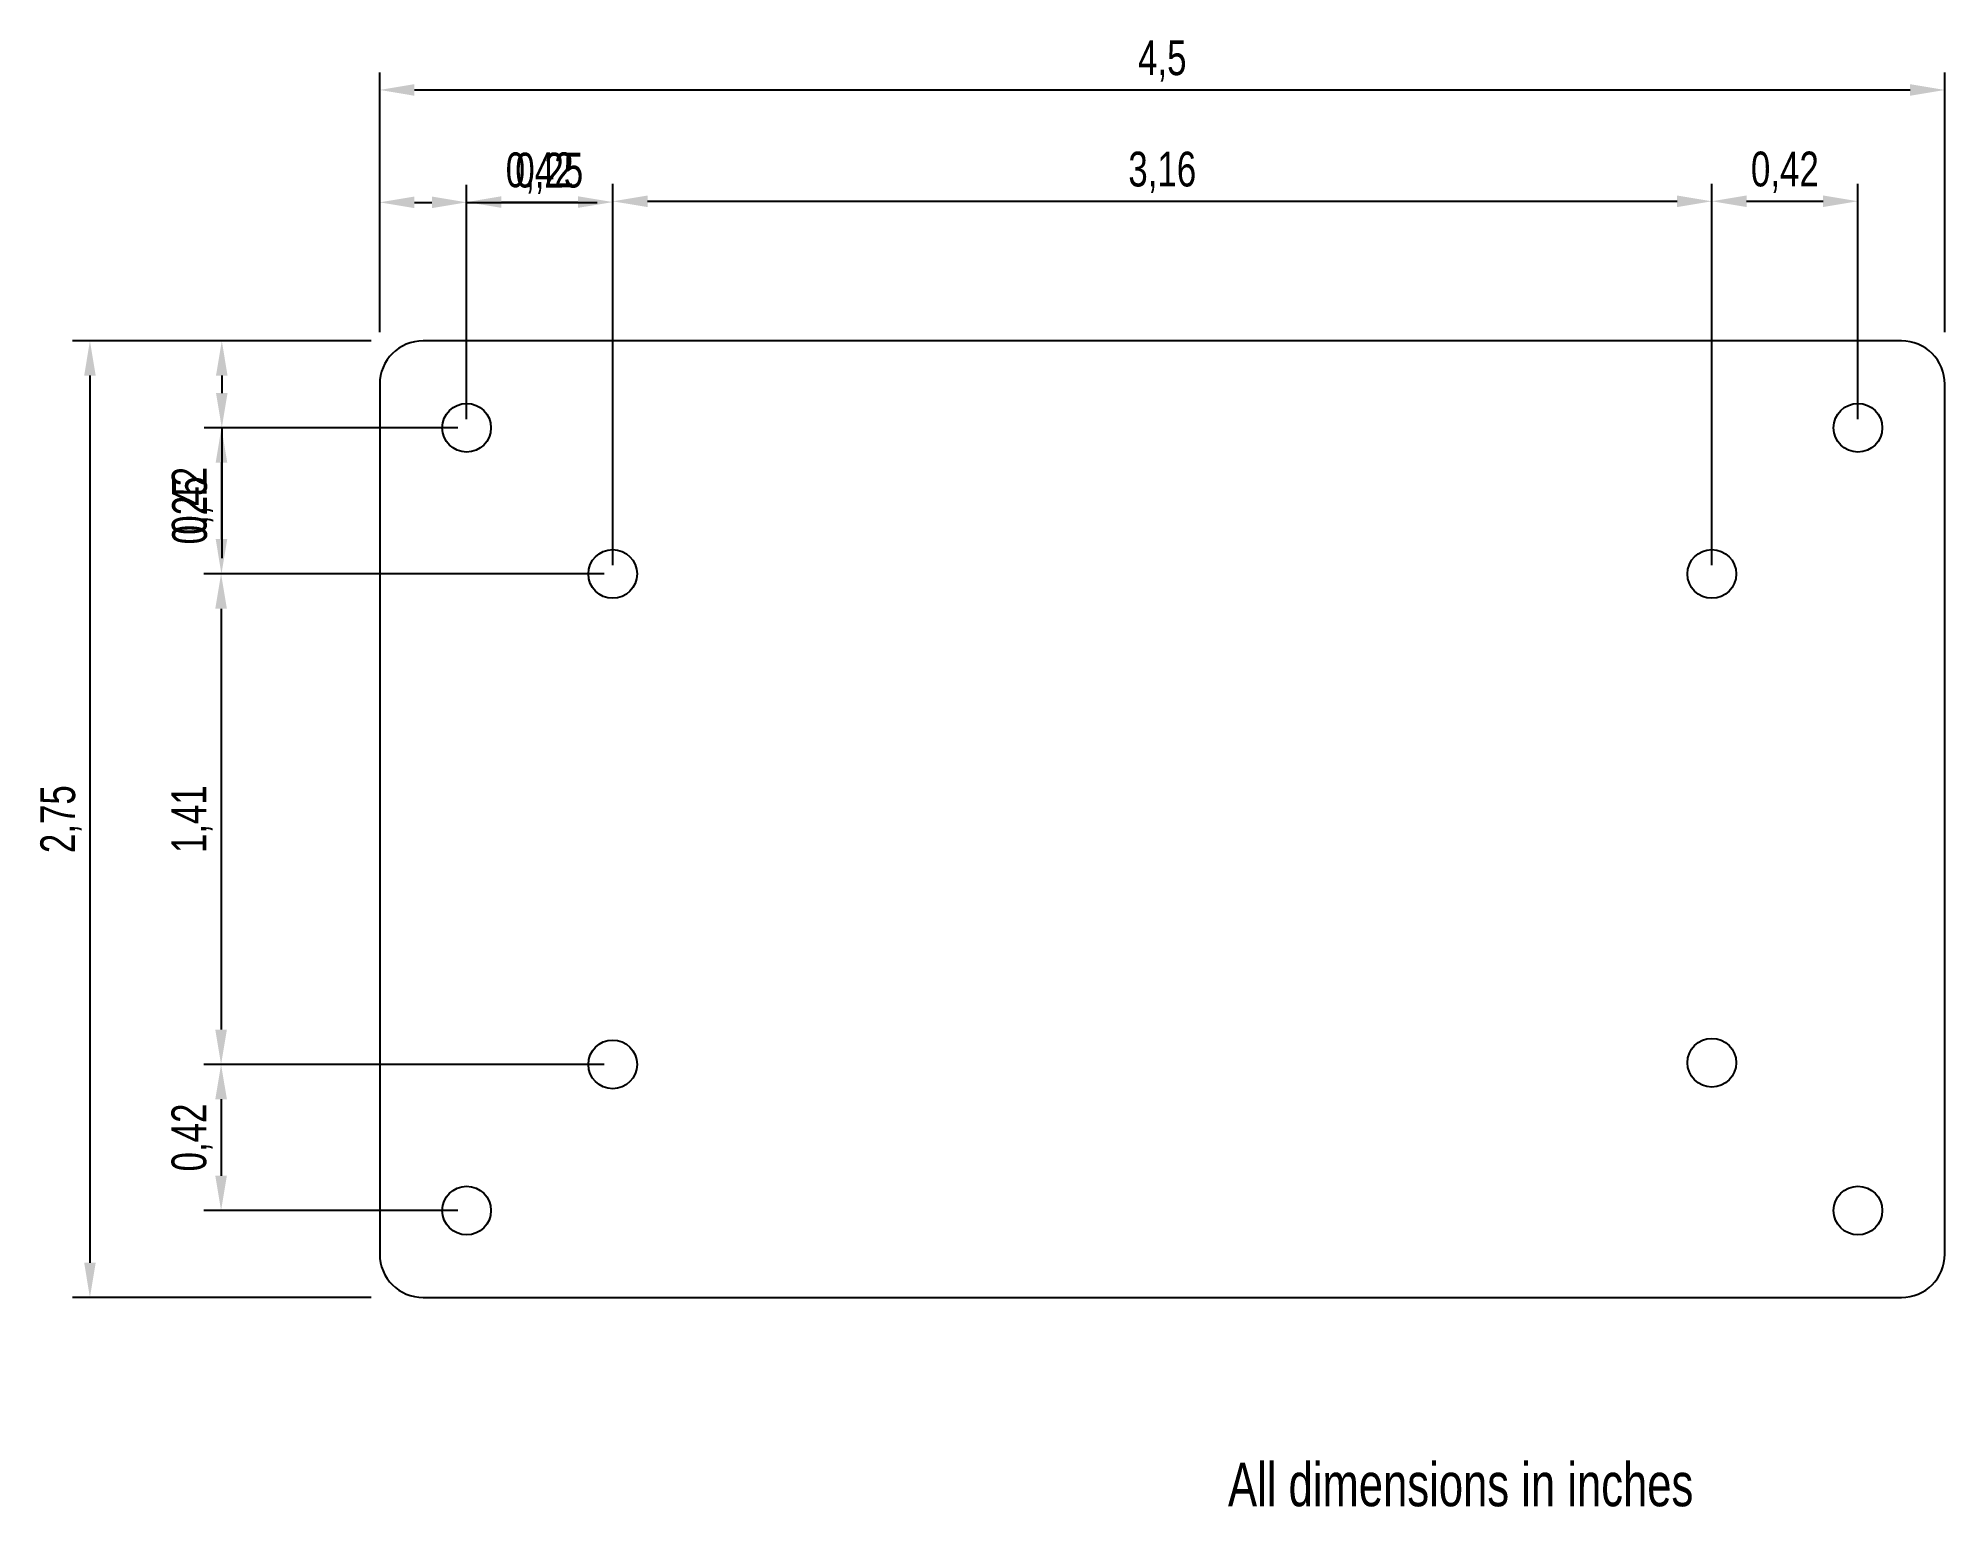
# Model space of a CAD drawing. Header units: inches. Extents: x -0.98 to 4.5, y -0.6 to 3.62.
import ezdxf

# ---------------------------------------------------------------- set-up
doc = ezdxf.new("R2010")
doc.units = ezdxf.units.IN
doc.header["$MEASUREMENT"] = 0
doc.layers.get('Defpoints').update_dxf_attribs({"linetype": 'CONTINUOUS'})
doc.layers.add('Dimensions', color=5, linetype='CONTINUOUS', lineweight=0)
doc.layers.add('Drill_Holes', color=70, linetype='CONTINUOUS')
doc.layers.add('Outside', color=70, linetype='CONTINUOUS')
doc.styles.get("Standard").update_dxf_attribs({"font": 'txt', "width": 0.75})
doc.dimstyles.get("Standard").update_dxf_attribs({"dimtxt": 0.1, "dimasz": 0.1, "dimexe": 0.05, "dimexo": 0.025, "dimgap": 0.025, "dimtad": 1, "dimtxsty": 'Standard', "dimcen": 2.5, "dimadec": 0, "dimazin": 0, "dimtfac": 1, "dimtmove": 0, "dimatfit": 3, "dimfxl": 1, "dimarcsym": 0})

# ---------------------------------------------------------------- blocks, each defined once
blk = doc.blocks.new('*D1')
at = {"layer": 'Defpoints', "color": 0}
for p in [(4.5, 3.4711), (0, 2.75), (4.5, 2.75)]:
    blk.add_point(p, dxfattribs=at)
at = {"layer": 'Dimensions', "color": 0, "lineweight": -2}
for p, q in [((0, 2.775), (0, 3.5211)), ((4.5, 2.775), (4.5, 3.5211)), ((0.1, 3.4711), (4.4, 3.4711))]:
    blk.add_line(p, q, dxfattribs=at)
at = {"layer": 'Dimensions', "color": 0}
for points in [[(0.1, 3.4878), (0.1, 3.4544), (0, 3.4711)], [(4.4, 3.4544), (4.4, 3.4878), (4.5, 3.4711)]]:
    blk.add_solid(points, dxfattribs=at)
at = {"layer": 'Dimensions', "color": 0, "linetype": 'ByBlock', "insert": (2.25, 3.5544), "char_height": 0.1, "attachment_point": 5}
blk.add_mtext('4,5', dxfattribs=at)
blk = doc.blocks.new('*D2')
at = {"layer": 'Defpoints', "color": 0}
for p in [(0.25, 3.1481), (0, 2.775), (0.25, 2.5)]:
    blk.add_point(p, dxfattribs=at)
at = {"layer": 'Dimensions', "color": 0, "lineweight": -2}
for p, q in [((0, 2.8), (0, 3.1981)), ((0.25, 2.525), (0.25, 3.1981)), ((0.1, 3.1481), (0.15, 3.1481)), ((0.25, 3.1481), (0.625, 3.1481))]:
    blk.add_line(p, q, dxfattribs=at)
at = {"layer": 'Dimensions', "color": 0}
for points in [[(0.1, 3.1647), (0.1, 3.1314), (0, 3.1481)], [(0.15, 3.1314), (0.15, 3.1647), (0.25, 3.1481)]]:
    blk.add_solid(points, dxfattribs=at)
at = {"layer": 'Dimensions', "color": 0, "linetype": 'ByBlock', "insert": (0.4875, 3.2314), "char_height": 0.1, "attachment_point": 5}
blk.add_mtext('0,25', dxfattribs=at)
blk = doc.blocks.new('*D3')
at = {"layer": 'Defpoints', "color": 0}
for p in [(3.83, 3.151), (0.67, 2.08), (3.83, 2.08)]:
    blk.add_point(p, dxfattribs=at)
at = {"layer": 'Dimensions', "color": 0, "lineweight": -2}
for p, q in [((0.67, 2.105), (0.67, 3.201)), ((3.83, 2.105), (3.83, 3.201)), ((0.77, 3.151), (3.73, 3.151))]:
    blk.add_line(p, q, dxfattribs=at)
at = {"layer": 'Dimensions', "color": 0}
for points in [[(0.77, 3.1677), (0.77, 3.1344), (0.67, 3.151)], [(3.73, 3.1344), (3.73, 3.1677), (3.83, 3.151)]]:
    blk.add_solid(points, dxfattribs=at)
at = {"layer": 'Dimensions', "color": 0, "linetype": 'ByBlock', "insert": (2.25, 3.2344), "char_height": 0.1, "attachment_point": 5}
blk.add_mtext('3,16', dxfattribs=at)
blk = doc.blocks.new('*D4')
at = {"layer": 'Defpoints', "color": 0}
for p in [(0.67, 3.1488), (0.25, 2.5), (0.67, 2.08)]:
    blk.add_point(p, dxfattribs=at)
at = {"layer": 'Dimensions', "color": 0, "lineweight": -2}
for p, q in [((0.25, 2.525), (0.25, 3.1988)), ((0.67, 2.105), (0.67, 3.1988)), ((0.35, 3.1488), (0.57, 3.1488))]:
    blk.add_line(p, q, dxfattribs=at)
at = {"layer": 'Dimensions', "color": 0}
for points in [[(0.35, 3.1655), (0.35, 3.1322), (0.25, 3.1488)], [(0.57, 3.1322), (0.57, 3.1655), (0.67, 3.1488)]]:
    blk.add_solid(points, dxfattribs=at)
at = {"layer": 'Dimensions', "color": 0, "linetype": 'ByBlock', "insert": (0.46, 3.2322), "char_height": 0.1, "attachment_point": 5}
blk.add_mtext('0,42', dxfattribs=at)
blk = doc.blocks.new('*D5')
at = {"layer": 'Defpoints', "color": 0}
for p in [(4.25, 3.1512), (4.25, 2.5), (3.83, 2.08)]:
    blk.add_point(p, dxfattribs=at)
at = {"layer": 'Dimensions', "color": 0, "lineweight": -2}
for p, q in [((3.83, 2.105), (3.83, 3.2012)), ((4.25, 2.525), (4.25, 3.2012)), ((3.93, 3.1512), (4.15, 3.1512))]:
    blk.add_line(p, q, dxfattribs=at)
at = {"layer": 'Dimensions', "color": 0}
for points in [[(3.93, 3.1679), (3.93, 3.1346), (3.83, 3.1512)], [(4.15, 3.1346), (4.15, 3.1679), (4.25, 3.1512)]]:
    blk.add_solid(points, dxfattribs=at)
at = {"layer": 'Dimensions', "color": 0, "linetype": 'ByBlock', "insert": (4.04, 3.2346), "char_height": 0.1, "attachment_point": 5}
blk.add_mtext('0,42', dxfattribs=at)
blk = doc.blocks.new('*D6')
at = {"layer": 'Defpoints', "color": 0}
for p in [(0, 2.75), (-0.8331, 0), (0, 0)]:
    blk.add_point(p, dxfattribs=at)
at = {"layer": 'Dimensions', "color": 0, "lineweight": -2}
for p, q in [((-0.025, 2.75), (-0.8831, 2.75)), ((-0.8331, 2.65), (-0.8331, 0.1)), ((-0.025, 0), (-0.8831, 0))]:
    blk.add_line(p, q, dxfattribs=at)
at = {"layer": 'Dimensions', "color": 0}
for points in [[(-0.8164, 2.65), (-0.8497, 2.65), (-0.8331, 2.75)], [(-0.8497, 0.1), (-0.8164, 0.1), (-0.8331, 0)]]:
    blk.add_solid(points, dxfattribs=at)
at = {"layer": 'Dimensions', "color": 0, "linetype": 'ByBlock', "insert": (-0.9164, 1.375), "char_height": 0.1, "attachment_point": 5, "rotation": 90}
blk.add_mtext('2,75', dxfattribs=at)
blk = doc.blocks.new('*D7')
at = {"layer": 'Defpoints', "color": 0}
for p in [(0, 2.75), (-0.454, 2.5), (0.25, 2.5)]:
    blk.add_point(p, dxfattribs=at)
at = {"layer": 'Dimensions', "color": 0, "lineweight": -2}
for p, q in [((-0.025, 2.75), (-0.504, 2.75)), ((-0.454, 2.65), (-0.454, 2.6)), ((0.225, 2.5), (-0.504, 2.5)), ((-0.454, 2.5), (-0.454, 2.125))]:
    blk.add_line(p, q, dxfattribs=at)
at = {"layer": 'Dimensions', "color": 0}
for points in [[(-0.4374, 2.65), (-0.4707, 2.65), (-0.454, 2.75)], [(-0.4707, 2.6), (-0.4374, 2.6), (-0.454, 2.5)]]:
    blk.add_solid(points, dxfattribs=at)
at = {"layer": 'Dimensions', "color": 0, "linetype": 'ByBlock', "insert": (-0.5374, 2.2625), "char_height": 0.1, "attachment_point": 5, "rotation": 90}
blk.add_mtext('0,25', dxfattribs=at)
blk = doc.blocks.new('*D8')
at = {"layer": 'Defpoints', "color": 0}
for p in [(0.25, 2.5), (-0.455, 2.08), (0.67, 2.08)]:
    blk.add_point(p, dxfattribs=at)
at = {"layer": 'Dimensions', "color": 0, "lineweight": -2}
for p, q in [((0.225, 2.5), (-0.505, 2.5)), ((-0.455, 2.4), (-0.455, 2.18)), ((0.645, 2.08), (-0.505, 2.08))]:
    blk.add_line(p, q, dxfattribs=at)
at = {"layer": 'Dimensions', "color": 0}
for points in [[(-0.4383, 2.4), (-0.4716, 2.4), (-0.455, 2.5)], [(-0.4716, 2.18), (-0.4383, 2.18), (-0.455, 2.08)]]:
    blk.add_solid(points, dxfattribs=at)
at = {"layer": 'Dimensions', "color": 0, "linetype": 'ByBlock', "insert": (-0.5383, 2.29), "char_height": 0.1, "attachment_point": 5, "rotation": 90}
blk.add_mtext('0,42', dxfattribs=at)
blk = doc.blocks.new('*D9')
at = {"layer": 'Defpoints', "color": 0}
for p in [(0.67, 2.08), (-0.456, 0.67), (0.67, 0.67)]:
    blk.add_point(p, dxfattribs=at)
at = {"layer": 'Dimensions', "color": 0, "lineweight": -2}
for p, q in [((0.645, 2.08), (-0.506, 2.08)), ((-0.456, 1.98), (-0.456, 0.77)), ((0.645, 0.67), (-0.506, 0.67))]:
    blk.add_line(p, q, dxfattribs=at)
at = {"layer": 'Dimensions', "color": 0}
for points in [[(-0.4393, 1.98), (-0.4727, 1.98), (-0.456, 2.08)], [(-0.4727, 0.77), (-0.4393, 0.77), (-0.456, 0.67)]]:
    blk.add_solid(points, dxfattribs=at)
at = {"layer": 'Dimensions', "color": 0, "linetype": 'ByBlock', "insert": (-0.5393, 1.375), "char_height": 0.1, "attachment_point": 5, "rotation": 90}
blk.add_mtext('1,41', dxfattribs=at)
blk = doc.blocks.new('*D10')
at = {"layer": 'Defpoints', "color": 0}
for p in [(0.67, 0.67), (-0.456, 0.25), (0.25, 0.25)]:
    blk.add_point(p, dxfattribs=at)
at = {"layer": 'Dimensions', "color": 0, "lineweight": -2}
for p, q in [((0.645, 0.67), (-0.506, 0.67)), ((-0.456, 0.57), (-0.456, 0.35)), ((0.225, 0.25), (-0.506, 0.25))]:
    blk.add_line(p, q, dxfattribs=at)
at = {"layer": 'Dimensions', "color": 0}
for points in [[(-0.4393, 0.57), (-0.4727, 0.57), (-0.456, 0.67)], [(-0.4727, 0.35), (-0.4393, 0.35), (-0.456, 0.25)]]:
    blk.add_solid(points, dxfattribs=at)
at = {"layer": 'Dimensions', "color": 0, "linetype": 'ByBlock', "insert": (-0.5393, 0.46), "char_height": 0.1, "attachment_point": 5, "rotation": 90}
blk.add_mtext('0,42', dxfattribs=at)

msp = doc.modelspace()

# ---------------------------------------------------------------- linework, layer by layer
at = {"layer": 'Drill_Holes'}
for centre in [(0.25, 2.5), (4.25, 2.5), (0.67, 2.08), (3.83, 2.08), (0.67, 0.67), (3.83, 0.675), (0.25, 0.25), (4.25, 0.25)]:
    msp.add_circle(centre, 0.07, dxfattribs=at)
at = {"layer": 'Outside'}
for points in [[(4.375, 2.75), (0.125, 2.75)], [(0, 2.625), (0, 0.125)], [(4.5, 0.125), (4.5, 2.625)], [(0.125, 0), (4.375, 0)]]:
    msp.add_lwpolyline(points, dxfattribs=at)
for centre, start, end in [((0.125, 2.625), 90, 180), ((4.375, 2.625), 0, 90), ((0.125, 0.125), 180, 270), ((4.375, 0.125), 270, 360)]:
    msp.add_arc(centre, 0.125, start, end, dxfattribs=at)

# ---------------------------------------------------------------- texts
at = {"layer": 'Dimensions', "insert": (2.4389, -0.475), "char_height": 0.125, "width": 100, "attachment_point": 1}
msp.add_mtext('All dimensions in inches', dxfattribs=at)

# ---------------------------------------------------------------- dimensions: what is measured, and where the dimension line sits
at = {"layer": 'Dimensions'}
for base, p1, p2, picture, middle in [((4.5, 3.4711), (0, 2.75), (4.5, 2.75), '*D1', (2.25, 3.5544)), ((0.25, 3.1481), (0, 2.775), (0.25, 2.5), '*D2', (0.4875, 3.2314)), ((0.67, 3.1488), (0.25, 2.5), (0.67, 2.08), '*D4', (0.46, 3.2322)), ((3.83, 3.151), (0.67, 2.08), (3.83, 2.08), '*D3', (2.25, 3.2344)), ((4.25, 3.1512), (3.83, 2.08), (4.25, 2.5), '*D5', (4.04, 3.2346))]:
    dim = msp.add_linear_dim(base=base, p1=p1, p2=p2, dimstyle='Standard', dxfattribs=at)
    dim.commit()
    dim.dimension.update_dxf_attribs({"geometry": picture, "text_midpoint": middle})
for base, p1, p2, picture, middle in [((-0.8331, 0), (0, 2.75), (0, 0), '*D6', (-0.9164, 1.375)), ((-0.454, 2.5), (0, 2.75), (0.25, 2.5), '*D7', (-0.5374, 2.2625)), ((-0.455, 2.08), (0.25, 2.5), (0.67, 2.08), '*D8', (-0.5383, 2.29)), ((-0.456, 0.67), (0.67, 2.08), (0.67, 0.67), '*D9', (-0.5393, 1.375)), ((-0.456, 0.25), (0.67, 0.67), (0.25, 0.25), '*D10', (-0.5393, 0.46))]:
    dim = msp.add_linear_dim(base=base, p1=p1, p2=p2, angle=90, dimstyle='Standard', dxfattribs=at)
    dim.commit()
    dim.dimension.update_dxf_attribs({"geometry": picture, "text_midpoint": middle})

doc.saveas('drawing.dxf')
